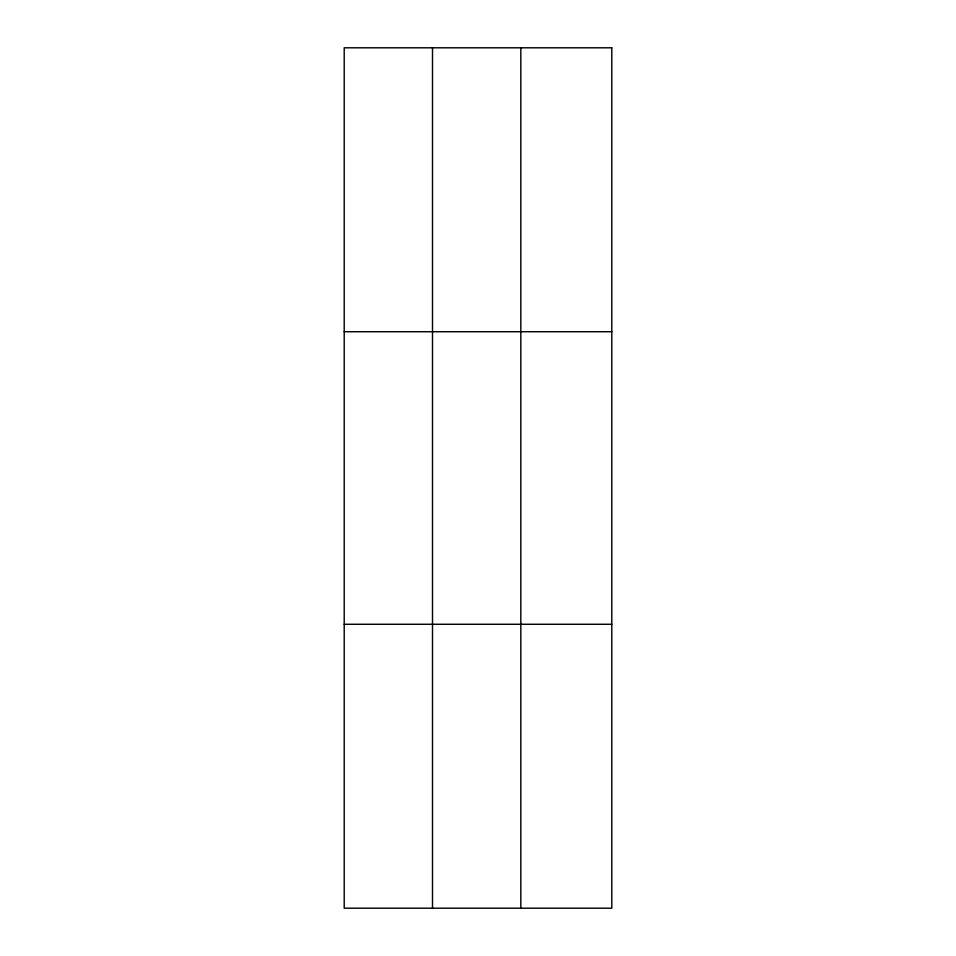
<?xml version="1.0" encoding="UTF-8"?>
<svg xmlns="http://www.w3.org/2000/svg" width="956" height="956" viewBox="0 0 956 956"><rect width="100%" height="100%" fill="white"/><g stroke="black" fill="none" stroke-linecap="round" stroke-linejoin="round"><path stroke-width="1.43" d="M432.506 47.8L432.506 908.2M520.817 47.8L520.817 908.2M344.208 331.732L611.792 331.732M344.208 624.268L611.792 624.268M611.792 47.8L611.792 908.2L344.208 908.2L344.208 47.8L611.792 47.8"/></g></svg>
